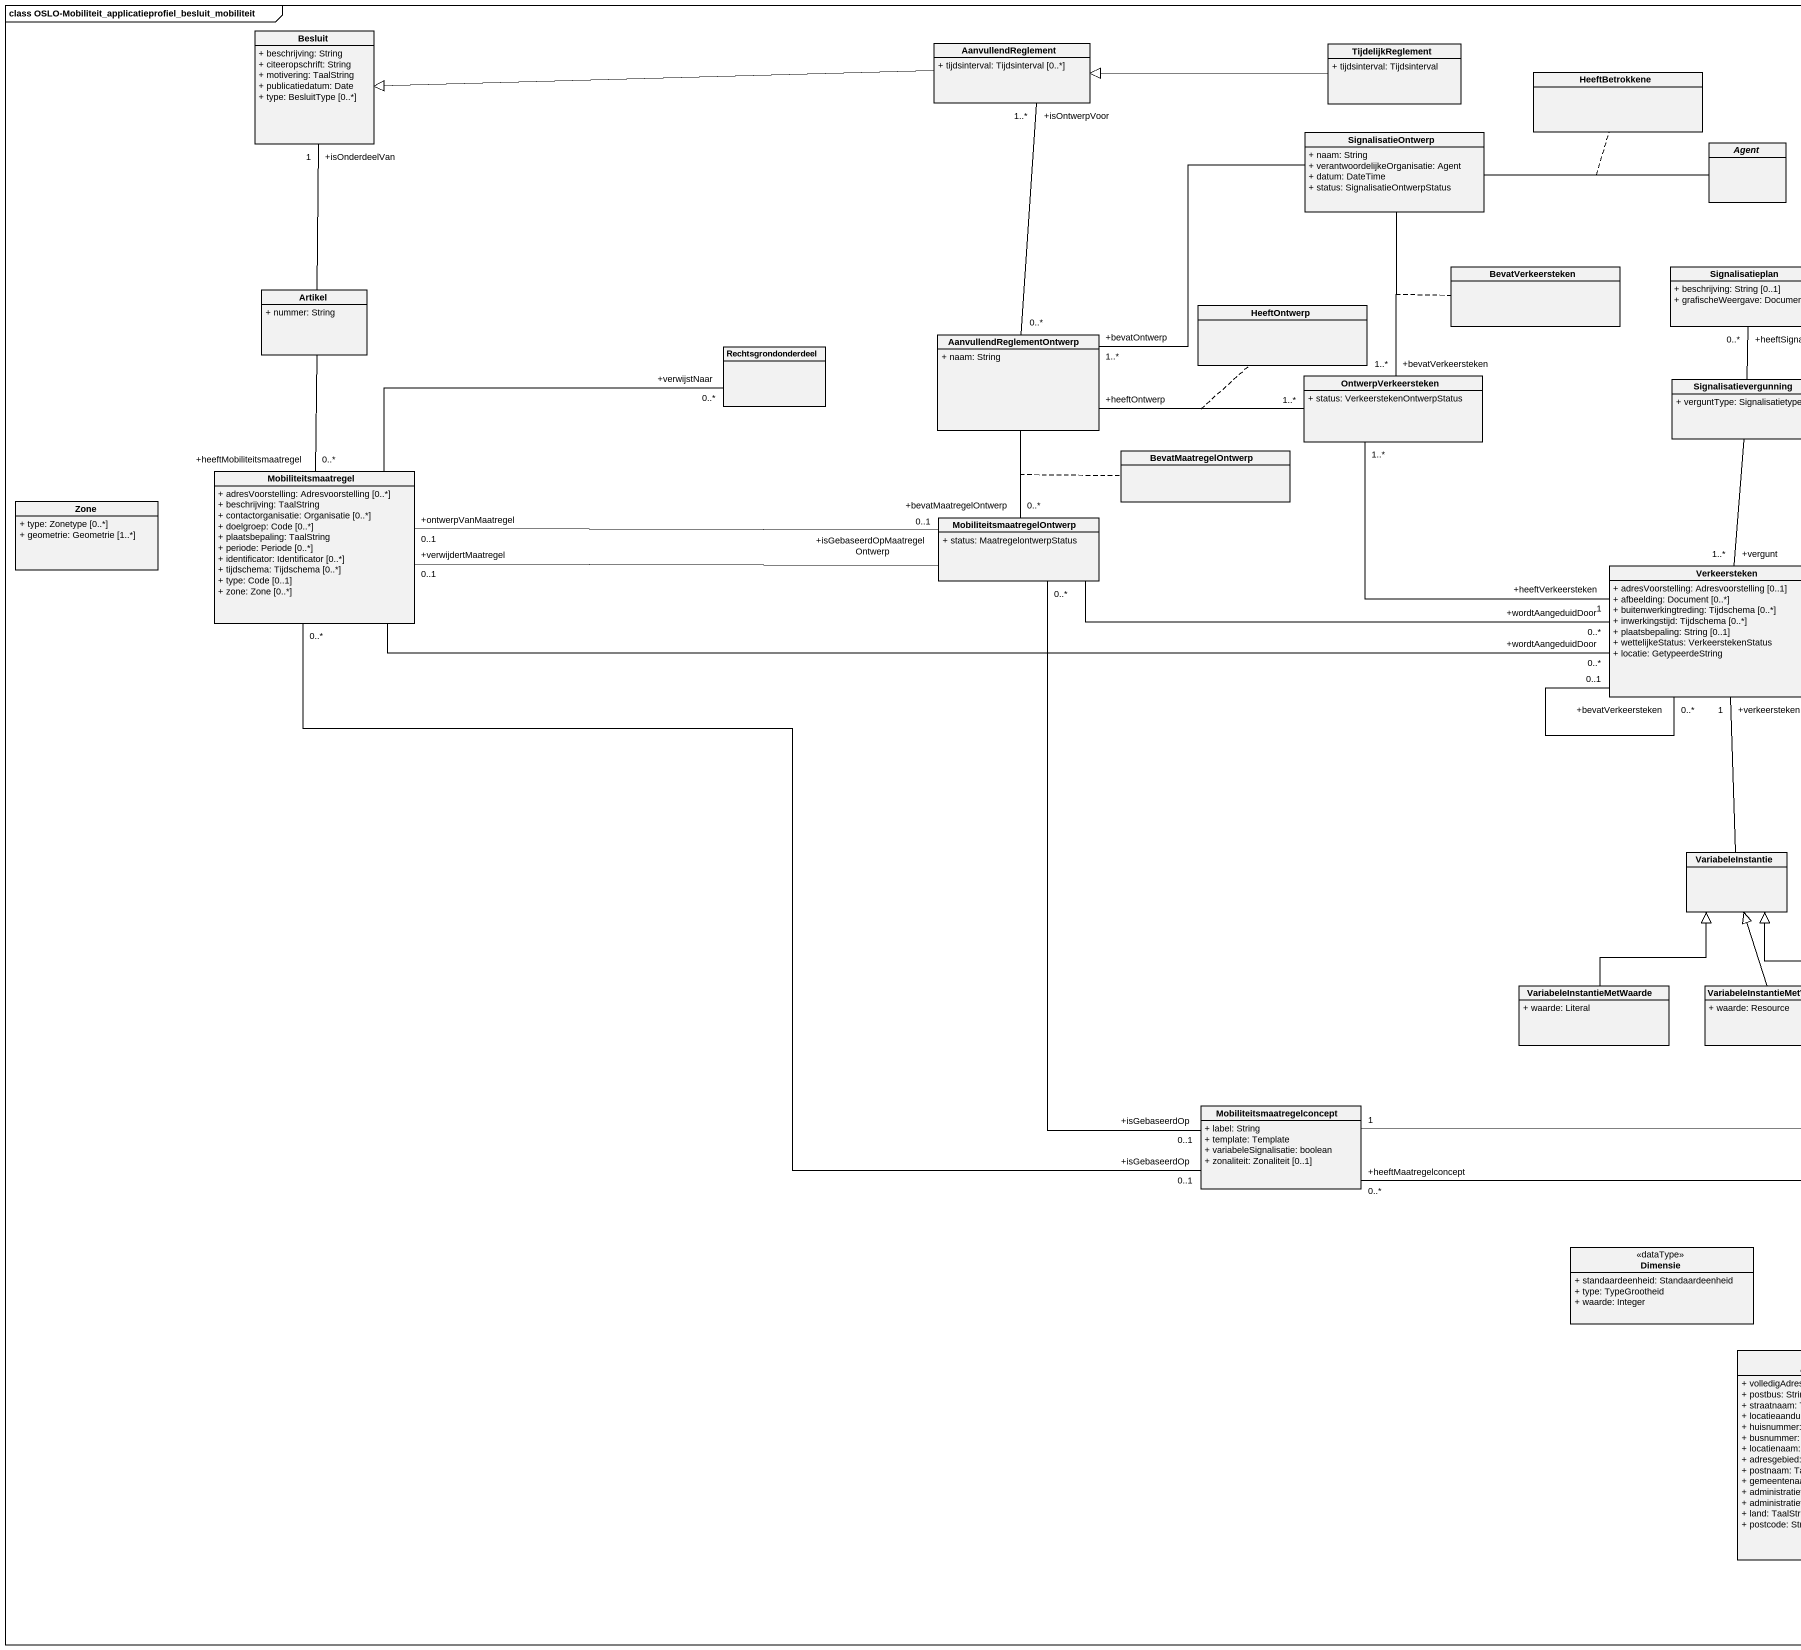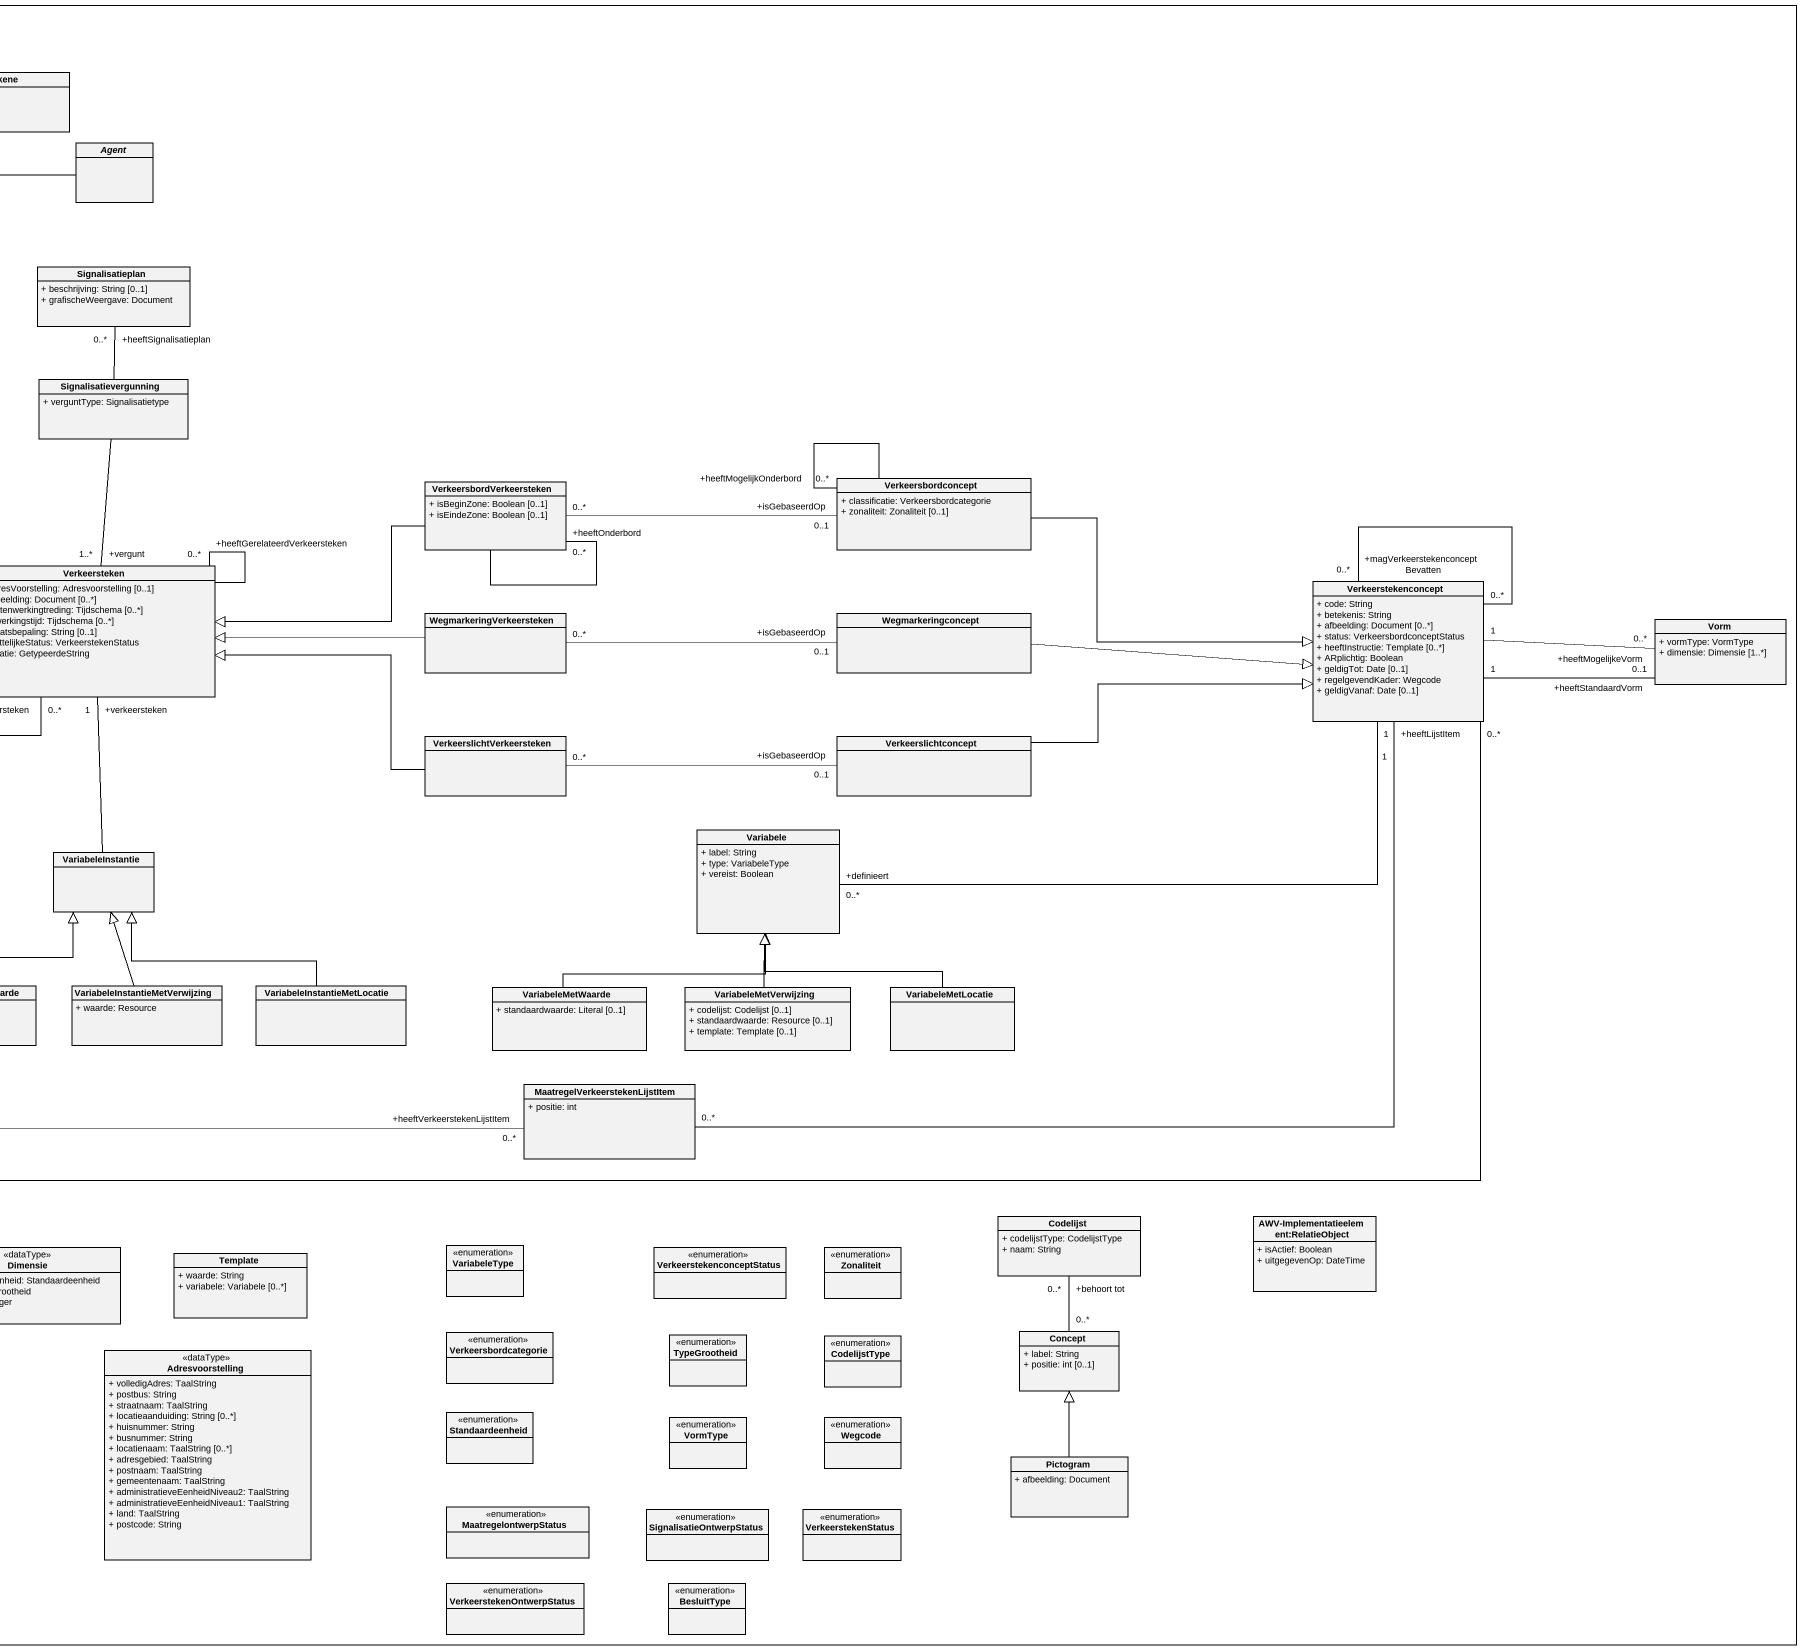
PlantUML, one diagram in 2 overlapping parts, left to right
@startuml
mainframe class OSLO-Mobiliteit_applicatieprofiel_besluit_mobiliteit
hide circle
hide empty members
skinparam classAttributeIconSize 0
class Besluit {
  + beschrijving: String
  + citeeropschrift: String
  + motivering: TaalString
  + publicatiedatum: Date
  + type: BesluitType [0..*]
}
class AanvullendReglement {
  + tijdsinterval: Tijdsinterval [0..*]
}
class TijdelijkReglement {
  + tijdsinterval: Tijdsinterval
}
class HeeftBetrokkene
class SignalisatieOntwerp {
  + naam: String
  + verantwoordelijkeOrganisatie: Agent
  + datum: DateTime
  + status: SignalisatieOntwerpStatus
}
abstract class "Agent" as Agent_
class BevatVerkeersteken
class Signalisatieplan {
  + beschrijving: String [0..1]
  + grafischeWeergave: Document
}
class Artikel {
  + nummer: String
}
class HeeftOntwerp
class Rechtsgrondonderdeel
class AanvullendReglementOntwerp {
  + naam: String
}
class OntwerpVerkeersteken {
  + status: VerkeerstekenOntwerpStatus
}
class Signalisatievergunning {
  + verguntType: Signalisatietype
}
class BevatMaatregelOntwerp
class Zone {
  + type: Zonetype [0..*]
  + geometrie: Geometrie [1..*]
}
class Mobiliteitsmaatregel {
  + adresVoorstelling: Adresvoorstelling [0..*]
  + beschrijving: TaalString
  + contactorganisatie: Organisatie [0..*]
  + doelgroep: Code [0..*]
  + plaatsbepaling: TaalString
  + periode: Periode [0..*]
  + identificator: Identificator [0..*]
  + tijdschema: Tijdschema [0..*]
  + type: Code [0..1]
  + zone: Zone [0..*]
}
class VerkeersbordVerkeersteken {
  + isBeginZone: Boolean [0..1]
  + isEindeZone: Boolean [0..1]
}
class Verkeersbordconcept {
  + classificatie: Verkeersbordcategorie
  + zonaliteit: Zonaliteit [0..1]
}
class MobiliteitsmaatregelOntwerp {
  + status: MaatregelontwerpStatus
}
class Verkeersteken {
  + adresVoorstelling: Adresvoorstelling [0..1]
  + afbeelding: Document [0..*]
  + buitenwerkingtreding: Tijdschema [0..*]
  + inwerkingstijd: Tijdschema [0..*]
  + plaatsbepaling: String [0..1]
  + wettelijkeStatus: VerkeerstekenStatus
  + locatie: GetypeerdeString
}
class WegmarkeringVerkeersteken
class Wegmarkeringconcept
class Verkeerstekenconcept {
  + code: String
  + betekenis: String
  + afbeelding: Document [0..*]
  + status: VerkeersbordconceptStatus
  + heeftInstructie: Template [0..*]
  + ARplichtig: Boolean
  + geldigTot: Date [0..1]
  + regelgevendKader: Wegcode
  + geldigVanaf: Date [0..1]
}
class Vorm {
  + vormType: VormType
  + dimensie: Dimensie [1..*]
}
class VerkeerslichtVerkeersteken
class Verkeerslichtconcept
class Variabele {
  + label: String
  + type: VariabeleType
  + vereist: Boolean
}
class VariabeleInstantie
class VariabeleInstantieMetWaarde {
  + waarde: Literal
}
class "VariabeleInstantieMetVerwijzing" as VariabeleInstantieMetVerwijz {
  + waarde: Resource
}
class VariabeleInstantieMetLocatie
class VariabeleMetWaarde {
  + standaardwaarde: Literal [0..1]
}
class VariabeleMetVerwijzing {
  + codelijst: Codelijst [0..1]
  + standaardwaarde: Resource [0..1]
  + template: Template [0..1]
}
class VariabeleMetLocatie
class Mobiliteitsmaatregelconcept {
  + label: String
  + template: Template
  + variabeleSignalisatie: boolean
  + zonaliteit: Zonaliteit [0..1]
}
class "MaatregelVerkeerstekenLijstItem" as MaatregelVerkeerstekenLijstI {
  + positie: int
}
class Codelijst {
  + codelijstType: CodelijstType
  + naam: String
}
class "AWV-Implementatieelement:RelatieObject" as AWV_Implementatieelement {
  + isActief: Boolean
  + uitgegevenOp: DateTime
}
class Dimensie <<dataType>> {
  + standaardeenheid: Standaardeenheid
  + type: TypeGrootheid
  + waarde: Integer
}
class Template {
  + waarde: String
  + variabele: Variabele [0..*]
}
enum VariabeleType
enum VerkeerstekenconceptStatus
enum Zonaliteit
class Adresvoorstelling <<dataType>> {
  + volledigAdres: TaalString
  + postbus: String
  + straatnaam: TaalString
  + locatieaanduiding: String [0..*]
  + huisnummer: String
  + busnummer: String
  + locatienaam: TaalString [0..*]
  + adresgebied: TaalString
  + postnaam: TaalString
  + gemeentenaam: TaalString
  + administratieveEenheidNiveau2: TaalString
  + administratieveEenheidNiveau1: TaalString
  + land: TaalString
  + postcode: String
}
enum Verkeersbordcategorie
enum TypeGrootheid
enum CodelijstType
class Concept {
  + label: String
  + positie: int [0..1]
}
enum Standaardeenheid
enum VormType
enum Wegcode
class Pictogram {
  + afbeelding: Document
}
enum MaatregelontwerpStatus
enum SignalisatieOntwerpStatus
enum VerkeerstekenStatus
enum VerkeerstekenOntwerpStatus
enum BesluitType
AanvullendReglement -left-|> Besluit
TijdelijkReglement -left-|> AanvullendReglement
SignalisatieOntwerp -right- Agent_
(SignalisatieOntwerp, Agent_) .. HeeftBetrokkene
SignalisatieOntwerp -left- "+bevatOntwerp\n1..*" AanvullendReglementOntwerp
SignalisatieOntwerp -- "+bevatVerkeersteken\n1..*" OntwerpVerkeersteken
(SignalisatieOntwerp, OntwerpVerkeersteken) .. BevatVerkeersteken
Artikel -up- "+isOnderdeelVan\n1" Besluit
Artikel -- "+heeftMobiliteitsmaatregel\n0..*" Mobiliteitsmaatregel
AanvullendReglementOntwerp "0..*" -up- "+isOntwerpVoor\n1..*" AanvullendReglement
AanvullendReglementOntwerp -- "+bevatMaatregelOntwerp\n0..*" MobiliteitsmaatregelOntwerp
(AanvullendReglementOntwerp, MobiliteitsmaatregelOntwerp) .. BevatMaatregelOntwerp
OntwerpVerkeersteken "1..*" -left- "+heeftOntwerp" AanvullendReglementOntwerp
(OntwerpVerkeersteken, AanvullendReglementOntwerp) .. HeeftOntwerp
OntwerpVerkeersteken "1..*" -- "+heeftVerkeersteken\n1" Verkeersteken
Signalisatievergunning -up- "+heeftSignalisatieplan\n0..*" Signalisatieplan
Signalisatievergunning -- "+vergunt\n1..*" Verkeersteken
Mobiliteitsmaatregel -right- "+verwijstNaar\n0..*" Rechtsgrondonderdeel
Mobiliteitsmaatregel -right- "+wordtAangeduidDoor\n0..*" Verkeersteken
Mobiliteitsmaatregel "0..*" -- "+isGebaseerdOp\n0..1" Mobiliteitsmaatregelconcept
VerkeersbordVerkeersteken -- "+heeftOnderbord\n0..*" VerkeersbordVerkeersteken
VerkeersbordVerkeersteken "0..*" -right- "+isGebaseerdOp\n0..1" Verkeersbordconcept
VerkeersbordVerkeersteken -left-|> Verkeersteken
Verkeersbordconcept -- "+heeftMogelijkOnderbord\n0..*" Verkeersbordconcept
Verkeersbordconcept -right-|> Verkeerstekenconcept
MobiliteitsmaatregelOntwerp -left- "+verwijdertMaatregel\n0..1" Mobiliteitsmaatregel
MobiliteitsmaatregelOntwerp "+isGebaseerdOpMaatregelOntwerp\n0..1" -left- "+ontwerpVanMaatregel\n0..1" Mobiliteitsmaatregel
MobiliteitsmaatregelOntwerp -right- "+wordtAangeduidDoor\n0..*" Verkeersteken
MobiliteitsmaatregelOntwerp "0..*" -- "+isGebaseerdOp\n0..1" Mobiliteitsmaatregelconcept
Verkeersteken -- "+heeftGerelateerdVerkeersteken\n0..*" Verkeersteken
Verkeersteken "0..1" -- "+bevatVerkeersteken\n0..*" Verkeersteken
WegmarkeringVerkeersteken -left-|> Verkeersteken
WegmarkeringVerkeersteken "0..*" -right- "+isGebaseerdOp\n0..1" Wegmarkeringconcept
Wegmarkeringconcept -right-|> Verkeerstekenconcept
Verkeerstekenconcept "0..*" -- "+magVerkeerstekenconceptBevatten\n0..*" Verkeerstekenconcept
Verkeerstekenconcept "1" -right- "+heeftMogelijkeVorm\n0..*" Vorm
Verkeerstekenconcept "1" -right- "+heeftStandaardVorm\n0..1" Vorm
Verkeerstekenconcept "1" -left- "+definieert\n0..*" Variabele
Verkeerstekenconcept "0..*" -left- "+heeftMaatregelconcept\n0..*" Mobiliteitsmaatregelconcept
VerkeerslichtVerkeersteken -left-|> Verkeersteken
VerkeerslichtVerkeersteken "0..*" -right- "+isGebaseerdOp\n0..1" Verkeerslichtconcept
Verkeerslichtconcept -right-|> Verkeerstekenconcept
VariabeleInstantie -up- "+verkeersteken\n1" Verkeersteken
VariabeleInstantieMetWaarde -up-|> VariabeleInstantie
VariabeleInstantieMetVerwijz -up-|> VariabeleInstantie
VariabeleInstantieMetLocatie -left-|> VariabeleInstantie
VariabeleMetWaarde -up-|> Variabele
VariabeleMetVerwijzing -up-|> Variabele
VariabeleMetLocatie -up-|> Variabele
Mobiliteitsmaatregelconcept "1" -right- "+heeftVerkeerstekenLijstItem\n0..*" MaatregelVerkeerstekenLijstI
MaatregelVerkeerstekenLijstI "0..*" -right- "+heeftLijstItem\n1" Verkeerstekenconcept
Concept "0..*" -up- "+behoort tot\n0..*" Codelijst
Pictogram -up-|> Concept
@enduml
